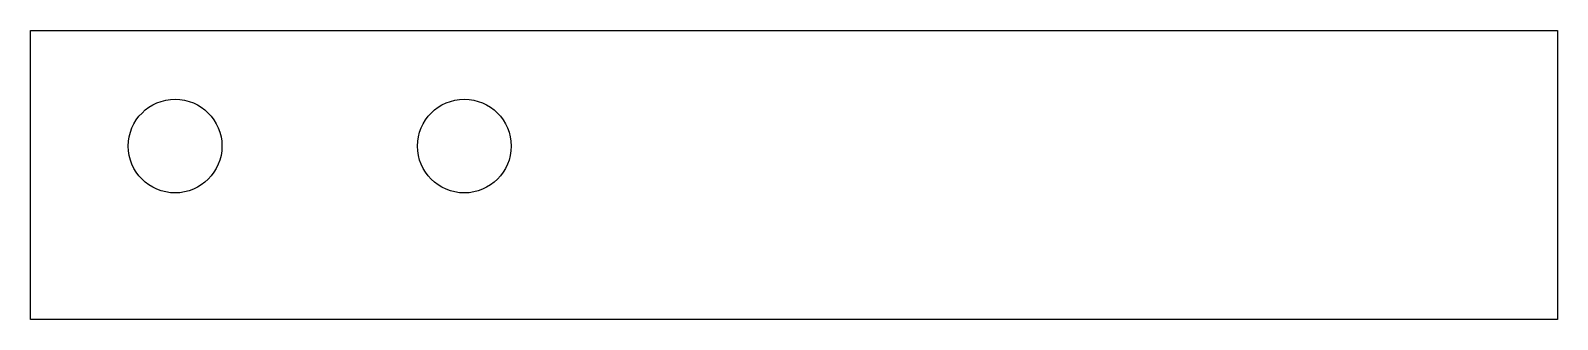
# Model space of a CAD drawing. Header units: millimetres. Extents: x -158 to -26, y -25 to 0.
import ezdxf

# ---------------------------------------------------------------- set-up
doc = ezdxf.new("R2010")
doc.units = ezdxf.units.MM
doc.layers.get('0').update_dxf_attribs({"linetype": 'CONTINUOUS'})

msp = doc.modelspace()

# ---------------------------------------------------------------- linework, layer by layer
for p, q in [((-158.4, 0), (-108.4, 0)), ((-158.4, -10), (-158.4, 0)), ((-158.4, 0), (-133.4, 0)), ((-158.4, -10), (-158.4, 0)), ((-158.4, 0), (-145.9, 0)), ((-158.4, -10), (-158.4, 0)), ((-133.4, 0), (-120.9, 0))]:
    msp.add_line(p, q)
msp.add_lwpolyline([(-158.4, 0), (-26.4, 0), (-26.4, -25), (-158.4, -25)], close=True)
for centre in [(-145.9, -10), (-120.9, -10)]:
    msp.add_circle(centre, 4.05)

doc.saveas('drawing.dxf')
